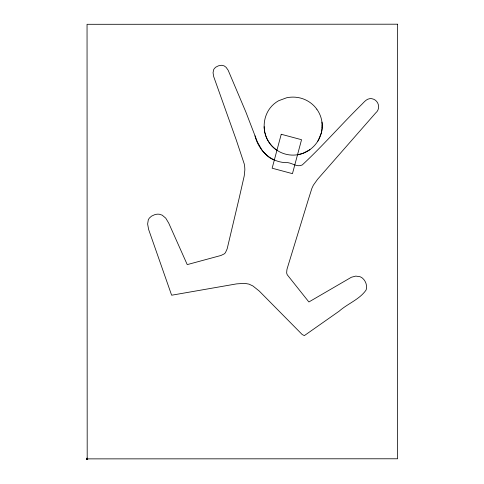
<?xml version="1.0" encoding="UTF-8"?>
<svg xmlns="http://www.w3.org/2000/svg" width="484" height="484" viewBox="0 0 484 484"><rect width="100%" height="100%" fill="white"/><g stroke="black" fill="none" stroke-linecap="round" stroke-linejoin="round"><path stroke-width="0.73" d="M316.826 109.203A28.489 28.489 0 0 1 321.963 122.089C322.858 128.792 321.273 135.738 317.649 141.431M276.945 150.276A28.768 28.768 0 0 1 264.76 132.114C263.248 124.636 264.573 116.571 268.662 110.104A27.703 27.703 0 0 1 278.639 100.733L286.643 97.768A31.006 31.006 0 0 1 295.573 97.223L298.447 97.605A29.167 29.167 0 0 1 316.832 109.196M87.053 458.735L86.951 459.171M87.525 458.796L87.362 459.395L87.785 459.407M309.935 149.629C302.899 154.813 293.51 156.423 285.124 154.027A28.719 28.719 0 0 1 265.619 135.369L265.05 133.275M87.374 458.166L87.15 458.469M86.896 459.255L86.551 459.05M297.509 154.795L302.651 153.482L309.603 149.865A30.123 30.123 0 0 0 318.333 140.299L321.315 133.015A28.302 28.302 0 0 0 322.205 125.005M86.926 459.461L86.43 459.141M254.983 135.816C258.698 151.081 271.784 163.181 287.932 162.648C292.705 163.332 297.406 167.47 302.246 164.953C323.003 145.69 341.746 124.007 362.026 104.151C364.264 101.912 366.382 99.111 369.74 98.663A6.552 6.552 0 0 1 371.996 98.736C378.657 99.928 381.023 108.652 375.681 112.947L317.571 179.31L313.336 185.233L311.835 188.494L308.508 199.009L287.321 268.136A18.41 18.41 0 0 0 286.891 269.848L286.649 273.006L287.224 274.749L308.883 301.974L351.414 277.235L355.788 276.104L359.848 276.673A9.323 9.323 0 0 1 362.474 278.149C365.148 280.399 366.69 283.957 366.612 287.442A8.488 8.488 0 0 1 366.007 290.14C359.491 299.481 347.585 303.686 339.157 311.176L304.394 335.581A23.002 23.002 0 0 0 303.377 335.134L302.185 334.517L259.249 291.047L252.89 285.953L248.97 284.126L244.722 283.364L236.652 283.872L171.632 295.222L148.624 229.452L147.626 224.019L148.298 219.833L149.272 218.163L151.522 216.148L154.735 214.666L157.01 214.176L159.169 214.194L162.188 215.15L165.752 218.163L168.741 223.16L187.235 264.615L220.946 255.479L224.14 253.937A6.964 6.964 0 0 0 225.471 252.6L227.177 248.794L239.096 198.446L244.232 175.88L244.837 170.005A32.029 32.029 0 0 0 244.257 163.967L236.186 139.725L213.674 76.539L213.045 72.685L213.765 69.345L215.501 67.306L218.514 65.788L221.605 65.273L224.098 65.854L226.101 67.318L228.17 70.271L245.884 112.076L257.409 142.018L262.419 150.82L267.658 156.259A25.555 25.555 0 0 0 272.504 159.272L274.325 160.059M86.896 458.142L87.053 458.596M264.488 130.402L264.857 132.58M264.149 126.675L264.361 129.676M321.963 122.089A28.744 28.744 0 0 1 322.162 127.734M281.234 134.268L272.141 168.208L292.457 173.653L301.55 139.707L281.234 134.268M397.461 24.2L87.047 24.303L87.193 458.874L397.6 458.778L397.461 24.2"/></g></svg>
